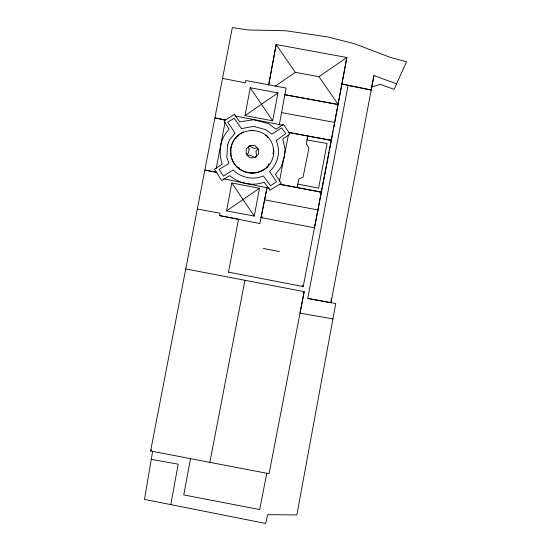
<?xml version="1.0" encoding="UTF-8"?>
<svg xmlns="http://www.w3.org/2000/svg" width="551" height="551" viewBox="0 0 551 551"><rect width="100%" height="100%" fill="white"/><g stroke="black" fill="none" stroke-linecap="round" stroke-linejoin="round"><path stroke-width="0.83" d="M268.606 85.253L276.154 44.528L346.841 57.49L341.93 83.959L348.067 85.391L307.775 298.47L331.006 302.644L331.344 298.366M307.775 298.47L335.752 303.58L296.851 514.944L267.731 514.655L265.644 523.45L144.479 499.399L152.62 451.372M396.624 83.835L373.922 75.577L371.753 87.03L380.3 84.331L394.123 89.358L406.521 61.788L390.28 57.373L354.038 43.584L327.452 36.876L286.01 30.78L248.053 29.961L232.343 27.55L150.616 451.007L269.081 473.708L304.173 291.637L185.715 268.936M170.782 504.675L178.187 464.176L151.435 459.389M331.709 138.811L332.59 134.024M332.735 133.225L333.038 131.565M333.341 129.912L346.841 57.49L319.001 76.692L295.281 72.333L275.101 86.245M268.709 84.82L276.154 44.528M190.501 458.652L183.752 494.936L259.714 509.544L266.787 473.261M279.281 124.967L286.134 88.05L245.76 80.522L245.312 82.898L222.446 78.352M245.023 115.579L250.264 87.761L277.952 92.919L272.676 120.814L245.023 115.579L261.45 104.291L250.264 87.761M254.273 216.082L259.507 188.228L231.854 182.994L226.578 210.888L254.273 216.082L243.074 199.579L259.507 188.228M373.922 75.577L331.006 302.644M216.226 168.489L225.028 122.35M228.486 272.146L238.521 219.236L219.622 215.593L220.111 213.265L197.368 209.008M228.376 272.125L303.236 286.568L341.93 83.959L371.181 90.013L348.067 85.391M209.848 462.358L244.94 280.287M279.426 181.307L288.387 134.995M260.651 217.514L314.483 227.783L326.406 166.285M326.729 164.611L329.154 152.097M329.477 150.423L331.42 140.409L330.194 139.203M267.035 187.581L261.057 217.638L262.627 216.977M266.98 187.857L259.872 223.527L219.622 215.593M231.193 150.533L230.587 152.069C232.308 180.101 273.027 179.481 273.785 151.332C272.139 123.217 231.282 123.92 230.587 152.069L231.241 153.577M236.035 138.26L236.641 136.731L238.156 136.069M266.209 167.325L267.731 166.671L268.936 163.606M272.876 153.633L273.785 151.332L273.124 149.81M150.616 451.007L151.807 449.768M302.981 292.87L304.173 291.637L300.006 313.154L332.935 318.919M261.511 104.249L277.952 92.919M226.578 210.888L243.019 199.572M250.264 130.801L251.773 130.139L253.315 130.745M254.831 172.236L252.551 173.214L251.015 172.608M319.828 192.816L321.398 192.154L279.97 184.296M284.908 94.717L338.004 104.49L284.24 94.614M281.582 112.604L334.712 122.453M288.373 132.426L331.42 140.409L288.421 132.295M321.398 192.154L279.302 184.275M264.597 199.841L317.941 209.972M263.371 248.467L279.467 251.552M234.636 115.868L282.904 125.235M225.304 119.966L215.207 117.99L225.29 120.001M223.623 178.793L269.549 188.263M265.651 135.553L267.194 136.152L267.855 137.674M243.521 131.944A21.496 21.496 0 0 0 237.171 167.16L239.478 168.069M302.106 285.273L303.236 286.568M319.001 76.692L338.038 104.304M276.147 44.576L295.281 72.333M261.505 104.304L272.676 120.814M231.854 182.994L243.032 199.517M267.738 166.677A21.682 21.682 0 0 1 237.178 167.153M258.481 149.204L258.44 154.232L254.803 157.793L249.686 157.751L246.132 154.115L246.214 149.039L249.81 145.478L254.927 145.56L258.481 149.204M227.515 145.154L226.86 157.552L228.989 163.399L219.133 169.412L223.465 176.12L233.121 169.983C240.945 177.649 253.198 180.411 263.309 175.914L270.507 185.735L276.519 181.761L269.487 171.457C278.186 163.971 280.845 151.022 276.237 140.574L285.769 133.576L281.554 127.853L272.022 134.065L265.272 129.526L253.536 126.379L241.469 128.631L234.223 118.32L227.639 122.164L235.084 133.046L229.361 140.202L227.515 145.154M285.115 149.369L284.337 156.277L281.065 167.201L275.335 174.481L281.306 183.318L269.976 190.191L264.087 182.133C252.599 186.603 239.003 183.566 229.726 175.631L221.709 180.576L214.429 169.205L222.198 164.219C218.23 152.221 219.932 138.466 229.113 129.285L223.961 120.896L234.554 114.229L239.623 121.881L253.66 119.712L268.303 123.555L276.072 129.161L283.434 124.292L289.978 134.148L282.821 138.893L285.115 149.369M307.775 136.076L307.079 139.961L327.08 143.474L318.616 188.146L297.795 184.096L297.017 187.657L298.938 178.944L303.029 177.264L308.959 147.937L306.342 143.887L307.775 136.076M249.197 149.08L248.336 152.964L246.745 154.232L247.723 155.788L249.445 154.852L254.762 157.345L256.601 156.236L255.946 150.843L257.785 149.287L256.642 147.489L254.431 148.632L249.975 146.015L248.26 147.324L249.197 149.08M216.832 172.339L205.062 170.107L216.874 172.36"/></g></svg>
